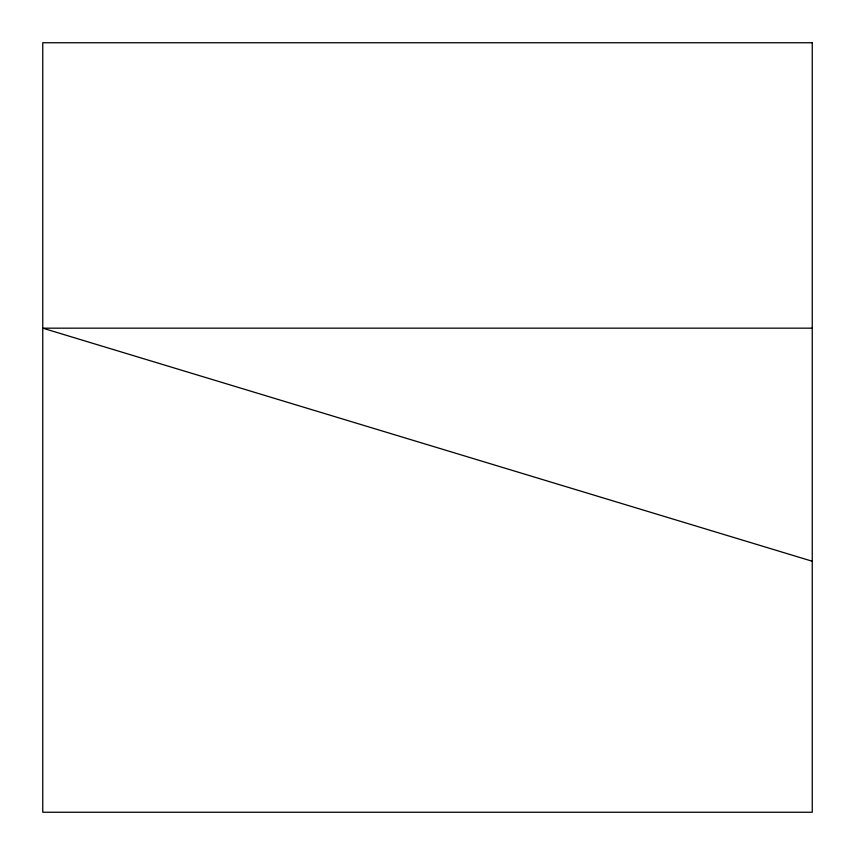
<?xml version="1.0" encoding="UTF-8"?>
<svg xmlns="http://www.w3.org/2000/svg" width="855" height="855" viewBox="0 0 855 855"><rect width="100%" height="100%" fill="white"/><g stroke="black" fill="none" stroke-linecap="round" stroke-linejoin="round"><path stroke-width="1.28" d="M812.25 328.17L42.75 328.17L812.25 561.243M812.25 42.75L42.75 42.75L42.75 812.25L812.25 812.25L812.25 42.75"/></g></svg>
